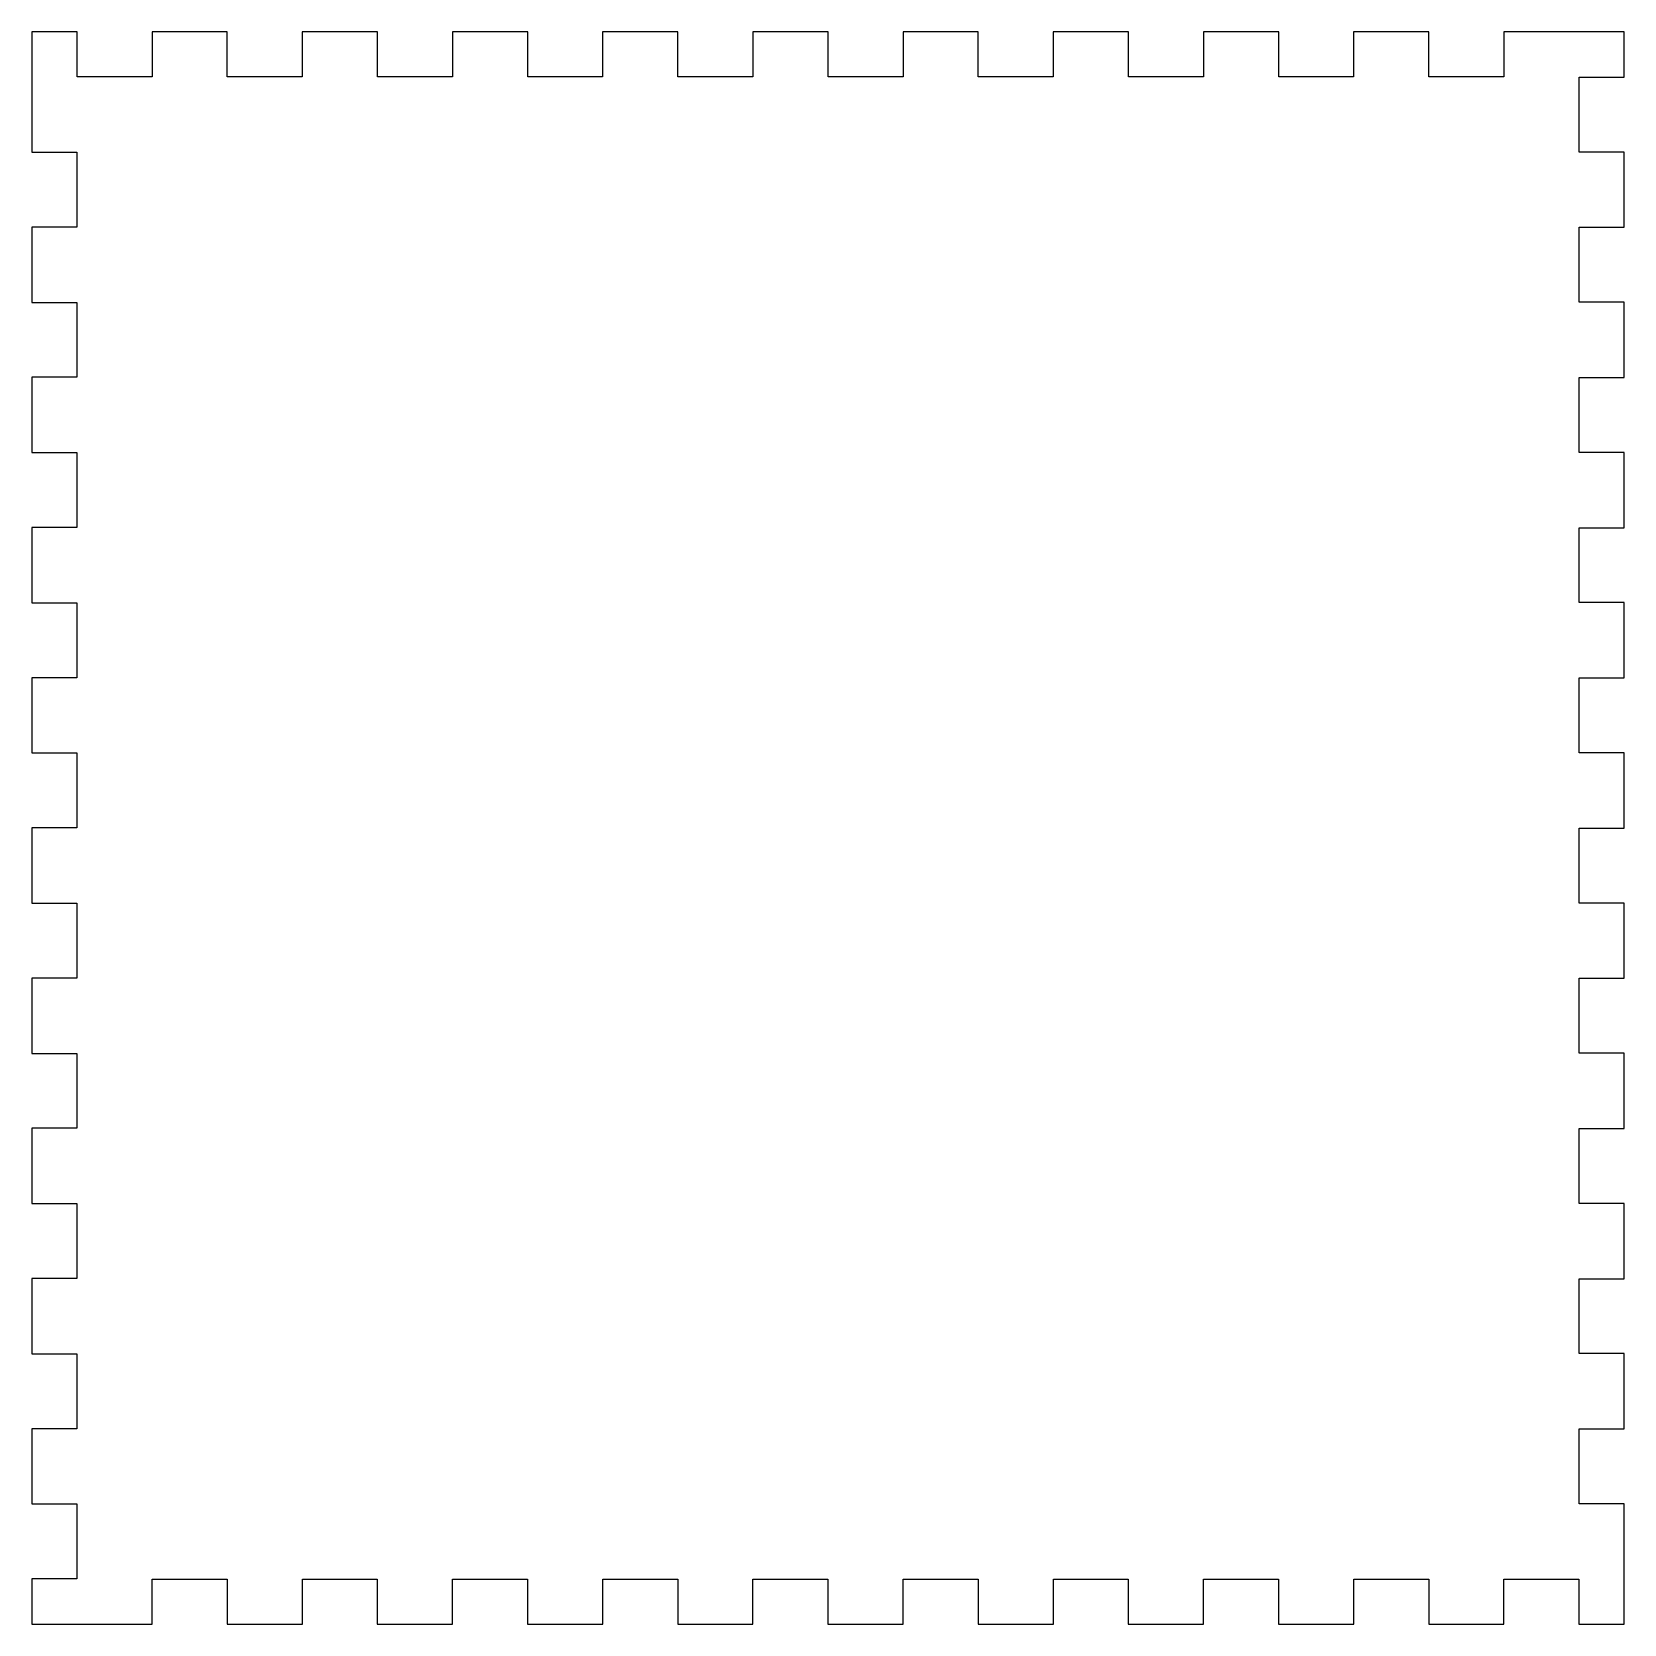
# Model space of a CAD drawing. Header units: millimetres. Extents: x -3 to 103, y -223 to -117.
import ezdxf

# ---------------------------------------------------------------- set-up
doc = ezdxf.new("R2010")
doc.units = ezdxf.units.MM
doc.layers.get('0').update_dxf_attribs({"linetype": 'CONTINUOUS'})

msp = doc.modelspace()

# ---------------------------------------------------------------- linework, layer by layer
for points in [[(103.01, -223.01), (103.01, -215), (100.01, -215), (100.01, -210.01), (103.01, -210.01), (103.01, -205), (100.01, -205), (100.01, -200.01), (103.01, -200.01), (103.01, -195), (100.01, -195), (100.01, -190.01), (103.01, -190.01), (103.01, -185), (100.01, -185), (100.01, -180.01), (103.01, -180.01), (103.01, -175), (100.01, -175), (100.01, -170.01), (103.01, -170.01), (103.01, -165), (100.01, -165), (100.01, -160.01), (103.01, -160.01), (103.01, -155), (100.01, -155), (100.01, -150.01), (103.01, -150.01), (103.01, -145), (100.01, -145), (100.01, -140.01), (103.01, -140.01), (103.01, -135), (100.01, -135), (100.01, -130.01), (103.01, -130.01), (103.01, -125), (100.01, -125), (100.01, -120.01), (103.01, -120.01), (103.01, -117), (95, -117), (95, -120), (90.01, -120), (90.01, -117), (85, -117), (85, -120), (80.01, -120), (80.01, -117), (75, -117), (75, -120), (70.01, -120), (70.01, -117), (65, -117), (65, -120), (60.01, -120), (60.01, -117), (55, -117), (55, -120), (50.01, -120), (50.01, -117), (45, -117), (45, -120), (40.01, -120), (40.01, -117), (35, -117), (35, -120), (30.01, -120), (30.01, -117), (25, -117), (25, -120), (20.01, -120), (20.01, -117), (15, -117), (15, -120), (10.01, -120), (10.01, -117), (5, -117), (5, -120), (0.01, -120), (0.01, -117), (-3, -117), (-3, -125.01), (0, -125.01), (0, -130), (-3, -130), (-3, -135.01), (0, -135.01), (0, -140), (-3, -140), (-3, -145.01), (0, -145.01), (0, -150), (-3, -150), (-3, -155.01), (0, -155.01), (0, -160), (-3, -160), (-3, -165.01), (0, -165.01), (0, -170), (-3, -170), (-3, -175.01), (0, -175.01), (0, -180), (-3, -180), (-3, -185.01), (0, -185.01), (0, -190), (-3, -190), (-3, -195.01), (0, -195.01), (0, -200), (-3, -200), (-3, -205.01), (0, -205.01), (0, -210), (-3, -210), (-3, -215.01), (0, -215.01), (0, -220), (-3, -220), (-3, -223.01), (5.01, -223.01), (5.01, -220.01), (10, -220.01), (10, -223.01), (15.01, -223.01), (15.01, -220.01), (20, -220.01), (20, -223.01), (25.01, -223.01), (25.01, -220.01), (30, -220.01), (30, -223.01), (35.01, -223.01), (35.01, -220.01), (40, -220.01), (40, -223.01), (45.01, -223.01), (45.01, -220.01), (50, -220.01), (50, -223.01), (55.01, -223.01), (55.01, -220.01), (60, -220.01), (60, -223.01), (65.01, -223.01), (65.01, -220.01), (70, -220.01), (70, -223.01), (75.01, -223.01), (75.01, -220.01), (80, -220.01), (80, -223.01), (85.01, -223.01), (85.01, -220.01), (90, -220.01), (90, -223.01), (95.01, -223.01), (95.01, -220.01), (100, -220.01), (100, -223.01)], [(100.01, -120.01), (103.01, -120.01), (103.01, -117), (95, -117), (95, -120), (90.01, -120), (90.01, -117), (85, -117), (85, -120), (80.01, -120), (80.01, -117), (75, -117), (75, -120), (70.01, -120), (70.01, -117), (65, -117), (65, -120), (60.01, -120), (60.01, -117), (55, -117), (55, -120), (50.01, -120), (50.01, -117), (45, -117), (45, -120), (40.01, -120), (40.01, -117), (35, -117), (35, -120), (30.01, -120), (30.01, -117), (25, -117), (25, -120), (20.01, -120), (20.01, -117), (15, -117), (15, -120), (10.01, -120), (10.01, -117), (5, -117), (5, -120), (0.01, -120), (0.01, -117), (-3, -117), (-3, -125.01), (0, -125.01), (0, -130), (-3, -130), (-3, -135.01), (0, -135.01), (0, -140), (-3, -140), (-3, -145.01), (0, -145.01), (0, -150), (-3, -150), (-3, -155.01), (0, -155.01), (0, -160), (-3, -160), (-3, -165.01), (0, -165.01), (0, -170), (-3, -170), (-3, -175.01), (0, -175.01), (0, -180), (-3, -180), (-3, -185.01), (0, -185.01), (0, -190), (-3, -190), (-3, -195.01), (0, -195.01), (0, -200), (-3, -200), (-3, -205.01), (0, -205.01), (0, -210), (-3, -210), (-3, -215.01), (0, -215.01), (0, -220), (-3, -220), (-3, -223.01), (5.01, -223.01), (5.01, -220.01), (10, -220.01), (10, -223.01), (15.01, -223.01), (15.01, -220.01), (20, -220.01), (20, -223.01), (25.01, -223.01), (25.01, -220.01), (30, -220.01), (30, -223.01), (35.01, -223.01), (35.01, -220.01), (40, -220.01), (40, -223.01), (45.01, -223.01), (45.01, -220.01), (50, -220.01), (50, -223.01), (55.01, -223.01), (55.01, -220.01), (60, -220.01), (60, -223.01), (65.01, -223.01), (65.01, -220.01), (70, -220.01), (70, -223.01), (75.01, -223.01), (75.01, -220.01), (80, -220.01), (80, -223.01), (85.01, -223.01), (85.01, -220.01), (90, -220.01), (90, -223.01), (95.01, -223.01), (95.01, -220.01), (100, -220.01), (100, -223.01), (103.01, -223.01), (103.01, -215), (100.01, -215), (100.01, -210.01), (103.01, -210.01), (103.01, -205), (100.01, -205), (100.01, -200.01), (103.01, -200.01), (103.01, -195), (100.01, -195), (100.01, -190.01), (103.01, -190.01), (103.01, -185), (100.01, -185), (100.01, -180.01), (103.01, -180.01), (103.01, -175), (100.01, -175), (100.01, -170.01), (103.01, -170.01), (103.01, -165), (100.01, -165), (100.01, -160.01), (103.01, -160.01), (103.01, -155), (100.01, -155), (100.01, -150.01), (103.01, -150.01), (103.01, -145), (100.01, -145), (100.01, -140.01), (103.01, -140.01), (103.01, -135), (100.01, -135), (100.01, -130.01), (103.01, -130.01), (103.01, -125), (100.01, -125)]]:
    msp.add_lwpolyline(points, close=True)

doc.saveas('drawing.dxf')
